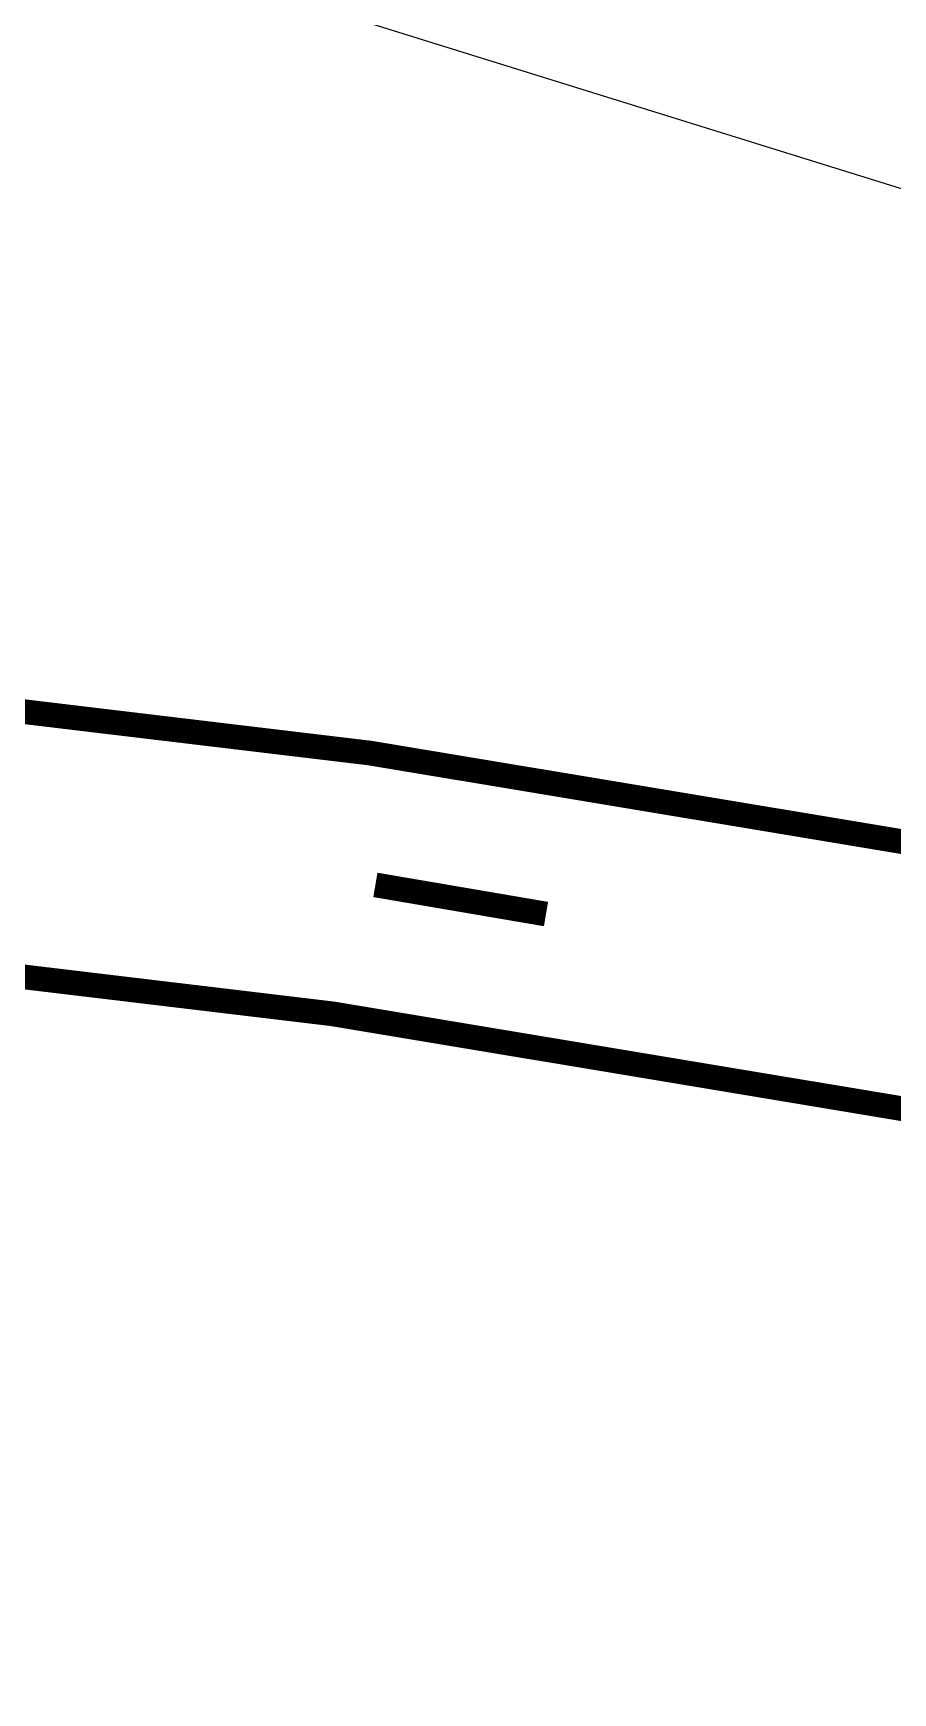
# Model space of a CAD drawing. Header units: inches. Extents: x -340059099 to 1458168, y 1119167 to 1294232938.
# Drawn here: x 460451 to 460973, y 2617512 to 2618520 of the extents above; entities that cross this region are included whole.
import ezdxf

# ---------------------------------------------------------------- set-up
doc = ezdxf.new("R2010")
doc.units = ezdxf.units.IN
doc.header["$MEASUREMENT"] = 0
doc.layers.add('Text', color=7, linetype='Continuous')

msp = doc.modelspace()

# ---------------------------------------------------------------- linework, layer by layer
at = {"layer": 'Text', "const_width": 15}
for points in [[(455558.9, 2621529.7), (455893.1, 2621154.5), (456208.1, 2620774), (456514.8, 2620440.4), (457068.1, 2619832.1), (457408.4, 2619525.7), (458012.2, 2618991.6), (458478.6, 2618622.2), (458866.6, 2618324.7), (459112.7, 2618135.3), (459163.1, 2618122.8), (459583, 2618116.6), (460342.7, 2618119.9), (460655.5, 2618082.5), (461045.1, 2618017.7), (461261.5, 2617967), (461657.3, 2617876.3), (461974.1, 2617806.4), (462343, 2617752.9)], [(455771.6, 2621050.2), (456087.5, 2620668.8), (456396.7, 2620332.4), (456955.1, 2619718.6), (457301.9, 2619406.3), (457909.4, 2618868.9), (458380.3, 2618496), (458769.1, 2618197.8), (459041.7, 2617988), (459142.5, 2617963.1), (459582.2, 2617956.6), (460333.5, 2617959.9), (460632.9, 2617924.1), (461013.7, 2617860.7), (461225.4, 2617811.2), (461622.2, 2617720.3), (461945.3, 2617648.9), (462322.7, 2617594.2)], [(460762.7, 2617984.7), (460659, 2618002.4)]]:
    msp.add_lwpolyline(points, dxfattribs=at)
at = {"layer": 'Text'}
msp.add_lwpolyline([(459685.1, 2619674.5), (459770.7, 2619620.6), (459974.3, 2619599.2), (460177.8, 2619446.7), (460598.3, 2619030), (460869.1, 2618854.2), (461027.7, 2618773.7), (461232.9, 2618774.1), (461354.6, 2618671.2), (461633.2, 2618577.4), (461796.4, 2618561.2), (461842, 2618461.5), (461816, 2618405.5), (461820.5, 2618323), (461721, 2618249.5), (461711.1, 2618223.8), (460984, 2618423.6), (460373.5, 2618613.5), (460084.8, 2618848.8), (460036.6, 2619005), (459937.9, 2619151.8), (459746.2, 2619311.3), (459557.8, 2619426.2)], dxfattribs=at)
at = {"layer": 'Text', "color": 1}
msp.add_circle((469844, 2616428.5), 81808, dxfattribs=at)

doc.saveas('drawing.dxf')
